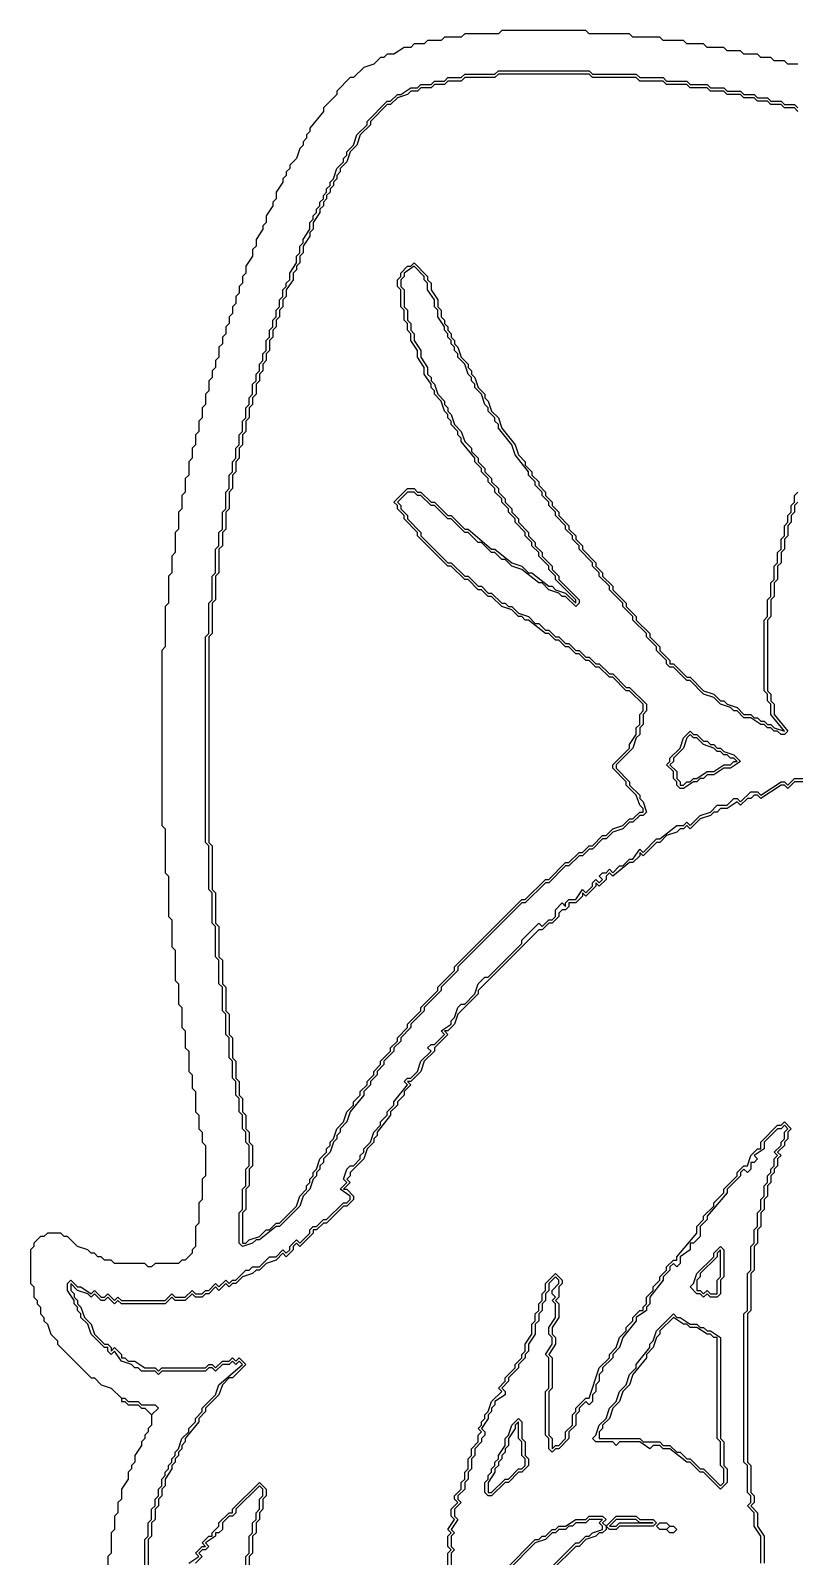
# Model space of a CAD drawing. Header units: millimetres. Extents: x 2 to 58.7, y 4.1 to 84.
# Drawn here: x 16.42 to 30.18, y 56.55 to 84 of the extents above; entities that cross this region are included whole.
import ezdxf

# ---------------------------------------------------------------- set-up
doc = ezdxf.new("R2010")
doc.units = ezdxf.units.MM
for name, color, linetype, true_color in [('CUT_OUTER', 1, 'Continuous', 0xa7a7a7), ('FILL_HAIR', 5, 'Continuous', 0x905530), ('FILL_SKIN', 3, 'Continuous', 0xfad3ab), ('FILL_WHITE', 4, 'Continuous', 0xf5f3f0), ('RAISED_METAL', 2, 'Continuous', 0xa7a7a7)]:
    doc.layers.add(name, color=color, linetype=linetype, true_color=true_color)

msp = doc.modelspace()

# ---------------------------------------------------------------- linework, layer by layer
at = {"layer": 'CUT_OUTER'}
msp.add_lwpolyline([(30.239, 83.394), (30.057, 83.394), (29.997, 83.455), (29.815, 83.455), (29.754, 83.515), (29.572, 83.515), (29.512, 83.576), (29.269, 83.576), (29.209, 83.636), (28.966, 83.636), (28.906, 83.697), (28.603, 83.697), (28.542, 83.758), (28.239, 83.758), (28.179, 83.818), (27.815, 83.818), (27.754, 83.879), (27.27, 83.879), (27.209, 83.939), (26.482, 83.939), (26.421, 84), (24.906, 84), (24.846, 83.939), (24.24, 83.939), (24.179, 83.879), (23.876, 83.879), (23.816, 83.818), (23.573, 83.818), (23.513, 83.758), (23.331, 83.758), (23.27, 83.697), (23.149, 83.697), (22.967, 83.576), (22.846, 83.576), (22.785, 83.515), (22.725, 83.515), (22.604, 83.394), (22.422, 83.333), (22.24, 83.152), (22.179, 83.152), (21.937, 82.909), (21.937, 82.848), (21.695, 82.606), (21.695, 82.545), (21.452, 82.242), (21.452, 82.182), (21.392, 82.121), (21.392, 82.061), (21.331, 82), (21.331, 81.939), (21.27, 81.879), (21.21, 81.697), (21.089, 81.576), (21.089, 81.515), (21.028, 81.455), (21.028, 81.394), (20.967, 81.333), (20.967, 81.273), (20.846, 81.091), (20.846, 80.97), (20.786, 80.909), (20.786, 80.848), (20.664, 80.667), (20.664, 80.545), (20.604, 80.485), (20.604, 80.424), (20.483, 80.242), (20.483, 80.121), (20.422, 80.061), (20.422, 79.939), (20.301, 79.758), (20.301, 79.636), (20.24, 79.576), (20.24, 79.455), (20.18, 79.394), (20.18, 79.273), (20.119, 79.212), (20.119, 79.091), (20.058, 79.03), (20.058, 78.909), (19.998, 78.848), (19.998, 78.727), (19.937, 78.667), (19.937, 78.545), (19.877, 78.485), (19.877, 78.364), (19.816, 78.303), (19.816, 78.121), (19.755, 78.061), (19.755, 77.939), (19.695, 77.879), (19.695, 77.758), (19.634, 77.697), (19.634, 77.515), (19.574, 77.455), (19.574, 77.273), (19.513, 77.212), (19.513, 77.03), (19.452, 76.97), (19.452, 76.788), (19.392, 76.727), (19.392, 76.545), (19.331, 76.485), (19.331, 76.303), (19.271, 76.242), (19.271, 76), (19.21, 75.939), (19.21, 75.697), (19.149, 75.636), (19.149, 75.394), (19.089, 75.333), (19.089, 75.03), (19.028, 74.97), (19.028, 74.606), (18.968, 74.545), (18.968, 74.242), (18.907, 74.182), (18.907, 73.697), (18.846, 73.636), (18.846, 72.909), (18.786, 72.848), (18.786, 69.697), (18.846, 69.636), (18.846, 68.848), (18.907, 68.788), (18.907, 68.061), (18.968, 68), (18.968, 67.515), (19.028, 67.455), (19.028, 66.909), (19.089, 66.848), (19.089, 66.485), (19.149, 66.424), (19.149, 66.061), (19.21, 66), (19.21, 65.697), (19.271, 65.636), (19.271, 65.273), (19.331, 65.212), (19.331, 64.97), (19.392, 64.909), (19.392, 64.545), (19.452, 64.485), (19.452, 64.242), (19.513, 64.182), (19.513, 64), (19.574, 63.939), (19.574, 63.394), (19.513, 63.333), (19.513, 62.97), (19.452, 62.909), (19.452, 62.545), (19.392, 62.485), (19.392, 62.121), (19.331, 62.061), (19.331, 62), (19.21, 61.879), (19.149, 61.879), (19.089, 61.818), (18.665, 61.818), (18.604, 61.758), (18.543, 61.758), (18.483, 61.818), (17.937, 61.818), (17.877, 61.879), (17.756, 61.879), (17.695, 61.939), (17.634, 61.939), (17.574, 62), (17.513, 62), (17.453, 62.061), (17.271, 62.121), (17.089, 62.303), (17.029, 62.303), (16.968, 62.364), (16.726, 62.364), (16.665, 62.303), (16.604, 62.303), (16.483, 62.182), (16.483, 62.121), (16.423, 62.061), (16.423, 61.455), (16.483, 61.394), (16.483, 61.212), (16.544, 61.152), (16.544, 61.091), (16.604, 61.03), (16.604, 60.909), (16.665, 60.848), (16.665, 60.788), (16.726, 60.727), (16.786, 60.545), (16.907, 60.424), (16.907, 60.364), (17.513, 59.758), (17.574, 59.758), (17.695, 59.636), (17.877, 59.576), (18.059, 59.394), (18.059, 59.333), (18.119, 59.333), (18.18, 59.273), (18.362, 59.273), (18.422, 59.212), (18.483, 59.212), (18.604, 59.091), (18.604, 58.909), (18.543, 58.848), (18.543, 58.788), (18.483, 58.727), (18.483, 58.667), (18.422, 58.606), (18.422, 58.545), (18.301, 58.364), (18.301, 58.242), (18.24, 58.182), (18.24, 58.121), (18.18, 58.061), (18.18, 57.939), (18.059, 57.758), (18.059, 57.576), (17.998, 57.515), (17.998, 57.333), (17.937, 57.273), (17.937, 57.03), (17.877, 56.97), (17.877, 56.606), (17.816, 56.545), (17.816, 56.242)], dxfattribs=at)
at = {"layer": 'FILL_HAIR'}
for points in [[(30.36, 70.485), (30.178, 70.485), (30.057, 70.364), (29.997, 70.424), (29.936, 70.424), (29.572, 70.182), (29.512, 70.242), (29.451, 70.242), (29.391, 70.182), (29.33, 70.182), (29.209, 70.061), (29.148, 70.121), (28.966, 70), (28.845, 70), (28.785, 69.939), (28.724, 69.939), (28.663, 69.879), (28.482, 69.818), (28.3, 69.636), (28.239, 69.697), (28.179, 69.636), (28.118, 69.636), (28.057, 69.576), (27.876, 69.515), (27.754, 69.394), (27.694, 69.394), (27.451, 69.152), (27.391, 69.212), (27.391, 69.152), (27.27, 69.03), (27.209, 69.03), (26.906, 68.788), (26.845, 68.848), (26.785, 68.788), (26.785, 68.727), (26.664, 68.606), (26.603, 68.667), (26.603, 68.606), (26.421, 68.424), (26.361, 68.485), (26.361, 68.424), (26.239, 68.303), (26.118, 68.303), (26.118, 68.242), (26.058, 68.182), (25.997, 68.182), (25.936, 68.121), (25.936, 68.061), (25.815, 67.939), (25.755, 67.939), (25.633, 67.818), (25.573, 67.818), (24.482, 66.727), (24.482, 66.667), (24.119, 66.303), (24.058, 66.121), (23.937, 66), (23.876, 66), (23.937, 65.939), (23.694, 65.697), (23.694, 65.636), (23.513, 65.455), (23.452, 65.273), (23.27, 65.091), (23.21, 65.091), (23.27, 65.03), (23.149, 64.909), (23.149, 64.848), (23.028, 64.727), (23.028, 64.667), (22.907, 64.545), (22.907, 64.485), (22.664, 64.182), (22.664, 64.121), (22.604, 64.061), (22.604, 64), (22.482, 63.879), (22.422, 63.697), (22.179, 63.455), (22.179, 63.394), (22.119, 63.333), (22.179, 63.273), (22.058, 63.152), (22.119, 63.152), (22.24, 63.03), (22.24, 62.97), (22.119, 62.848), (22.058, 62.848), (21.755, 62.545), (21.695, 62.545), (21.573, 62.424), (21.513, 62.424), (21.513, 62.364), (21.27, 62.121), (21.21, 62.182), (21.149, 62.121), (21.149, 62.061), (21.028, 61.939), (20.967, 62), (20.846, 61.879), (20.664, 61.818), (20.543, 61.697), (20.483, 61.697), (20.422, 61.636), (20.24, 61.576), (20.119, 61.455), (20.058, 61.455), (19.998, 61.394), (19.937, 61.455), (19.816, 61.333), (19.755, 61.394), (19.634, 61.273), (19.574, 61.273), (19.513, 61.212), (19.392, 61.212), (19.331, 61.273), (19.21, 61.152), (19.028, 61.152), (18.968, 61.212), (18.846, 61.091), (18.059, 61.091), (17.998, 61.152), (17.937, 61.091), (17.816, 61.212), (17.756, 61.152), (17.695, 61.152), (17.574, 61.273), (17.513, 61.212), (17.453, 61.273), (17.271, 61.333), (17.15, 61.455), (17.15, 61.333), (17.21, 61.273), (17.21, 61.212), (17.271, 61.152), (17.271, 61.091), (17.331, 61.03), (17.392, 60.848), (17.513, 60.727), (17.574, 60.545), (17.756, 60.364), (17.816, 60.364), (17.877, 60.303), (17.877, 60.242), (17.937, 60.303), (18.059, 60.182), (18.059, 60.121), (18.119, 60.121), (18.18, 60.061), (18.301, 60.061), (18.483, 59.939), (18.665, 59.939), (18.725, 59.879), (18.786, 59.939), (19.574, 59.939), (19.634, 60), (19.695, 60), (19.755, 59.939), (19.877, 60.061), (19.998, 60.061), (20.058, 60.121), (20.119, 60.061), (20.18, 60.121), (20.301, 60), (20.058, 59.758), (19.998, 59.758), (19.877, 59.636), (19.816, 59.455), (19.574, 59.212), (19.574, 59.152), (19.452, 59.03), (19.452, 58.97), (19.21, 58.667), (19.21, 58.606), (19.149, 58.545), (19.149, 58.485), (19.089, 58.424), (19.089, 58.364), (19.028, 58.303), (19.028, 58.242), (18.968, 58.182), (18.968, 58.121), (18.846, 57.939), (18.846, 57.818), (18.786, 57.758), (18.786, 57.636), (18.725, 57.576), (18.725, 57.455), (18.665, 57.394), (18.665, 57.212), (18.604, 57.152), (18.604, 56.909), (18.543, 56.848), (18.543, 55.758)], [(23.937, 55.273), (23.937, 56.606), (23.997, 56.667), (23.937, 56.727), (23.937, 56.909), (23.997, 56.97), (23.937, 57.03), (24.058, 57.212), (23.997, 57.273), (23.997, 57.394), (24.119, 57.515), (24.058, 57.576), (24.058, 57.636), (24.179, 57.758), (24.179, 57.879), (24.24, 57.939), (24.24, 58.061), (24.3, 58.121), (24.3, 58.303), (24.361, 58.364), (24.361, 58.485), (24.482, 58.606), (24.482, 58.727), (24.543, 58.788), (24.482, 58.848), (24.543, 58.909), (24.543, 58.97), (24.603, 59.03), (24.603, 59.091), (24.664, 59.152), (24.724, 59.333), (24.906, 59.515), (24.846, 59.576), (24.967, 59.697), (24.967, 59.758), (25.149, 59.939), (25.149, 60), (25.27, 60.121), (25.27, 60.182), (25.33, 60.242), (25.33, 60.364), (25.452, 60.545), (25.452, 60.727), (25.512, 60.788), (25.512, 60.909), (25.573, 60.97), (25.573, 61.091), (25.633, 61.152), (25.633, 61.273), (25.694, 61.333), (25.694, 61.455), (25.876, 61.636), (25.997, 61.515), (25.997, 61.455), (25.936, 61.394), (25.936, 61.212), (25.876, 61.152), (25.936, 61.091), (25.936, 60.848), (25.815, 60.667), (25.815, 60.545), (25.876, 60.485), (25.876, 60.364), (25.755, 60.182), (25.815, 60.121), (25.815, 59.576), (25.755, 59.515), (25.755, 58.727), (25.815, 58.667), (25.815, 58.485), (25.876, 58.545), (25.936, 58.545), (26.058, 58.667), (26.058, 58.788), (26.179, 58.909), (26.179, 59.091), (26.239, 59.152), (26.239, 59.212), (26.421, 59.394), (26.482, 59.394), (26.664, 59.939), (26.845, 60.121), (26.845, 60.182), (26.967, 60.303), (27.027, 60.485), (27.148, 60.606), (27.148, 60.667), (27.27, 60.788), (27.27, 60.848), (27.391, 60.97), (27.451, 60.97), (27.451, 61.03), (27.512, 61.091), (27.512, 61.212), (27.633, 61.333), (27.633, 61.394), (27.754, 61.515), (27.754, 61.576), (27.876, 61.697), (27.876, 61.758), (27.997, 61.879), (28.057, 61.879), (28.057, 61.939), (28.421, 62.364), (28.421, 62.485), (28.542, 62.606), (28.542, 62.667), (28.724, 62.848), (28.724, 62.909), (28.906, 63.091), (28.906, 63.152), (29.148, 63.394), (29.148, 63.455), (29.269, 63.576), (29.33, 63.576), (29.391, 63.758), (29.512, 63.879), (29.572, 63.879), (29.572, 64), (29.875, 64.303), (29.936, 64.303), (29.997, 64.364), (30.118, 64.242), (30.057, 64.182), (30.057, 64.061), (29.997, 64), (29.997, 63.939), (29.875, 63.818), (29.936, 63.758), (29.875, 63.697), (29.875, 63.576), (29.815, 63.515), (29.815, 63.455), (29.754, 63.394), (29.754, 63.273), (29.694, 63.212), (29.694, 63.03), (29.633, 62.97), (29.633, 62.788), (29.572, 62.727), (29.572, 62.485), (29.512, 62.424), (29.512, 62.182), (29.451, 62.121), (29.451, 61.697), (29.391, 61.636), (29.391, 60.97), (29.33, 60.909), (29.33, 58.242), (29.391, 58.182), (29.391, 57.697), (29.451, 57.636), (29.451, 57.515), (29.391, 57.455), (29.512, 57.333), (29.512, 57.091), (29.633, 56.909), (29.633, 56.424)], [(19.271, 56.424), (19.452, 56.545), (19.392, 56.606), (19.513, 56.727), (19.574, 56.727), (19.513, 56.788), (19.634, 56.909), (19.695, 56.909), (19.695, 56.97), (19.816, 57.091), (19.816, 57.152), (19.998, 57.333), (20.058, 57.333), (20.058, 57.394), (20.543, 57.879), (20.664, 57.758), (20.664, 57.636), (20.604, 57.576), (20.604, 57.394), (20.543, 57.333), (20.543, 57.212), (20.483, 57.152), (20.483, 56.97), (20.422, 56.909), (20.422, 56.606), (20.361, 56.545), (20.361, 55.333)]]:
    msp.add_lwpolyline(points, dxfattribs=at)
at = {"layer": 'FILL_SKIN'}
for points in [[(28.845, 62.061), (28.785, 62), (28.785, 61.939), (28.482, 61.636), (28.482, 61.576), (28.421, 61.515), (28.421, 61.333), (28.482, 61.333), (28.542, 61.273), (28.603, 61.333), (28.663, 61.273), (28.785, 61.273), (28.785, 61.515), (28.845, 61.576)], [(27.997, 60.848), (27.754, 60.606), (27.754, 60.545), (27.694, 60.485), (27.633, 60.303), (27.512, 60.182), (27.512, 60.121), (27.27, 59.818), (27.209, 59.636), (27.088, 59.515), (27.027, 59.333), (26.906, 59.212), (26.845, 59.03), (26.724, 58.909), (26.724, 58.848), (26.664, 58.788), (26.664, 58.667), (27.391, 58.667), (27.451, 58.606), (27.754, 58.606), (27.815, 58.545), (27.936, 58.545), (28.057, 58.424), (28.118, 58.424), (28.239, 58.303), (28.3, 58.303), (28.482, 58.121), (28.542, 58.121), (28.845, 57.818), (28.906, 57.879), (28.906, 58.121), (28.845, 58.182), (28.845, 58.606), (28.785, 58.667), (28.785, 60.485), (28.724, 60.485), (28.663, 60.545), (28.603, 60.545), (28.421, 60.667), (28.3, 60.667), (28.239, 60.727), (28.179, 60.727)], [(25.209, 58.97), (25.149, 58.909), (25.149, 58.848), (25.027, 58.667), (25.027, 58.545), (24.967, 58.485), (24.967, 58.424), (24.906, 58.364), (24.906, 58.303), (24.846, 58.242), (24.846, 58.182), (24.785, 58.121), (24.785, 58.061), (24.664, 57.879), (24.664, 57.697), (24.724, 57.697), (24.967, 57.939), (25.027, 57.939), (25.209, 58.121), (25.27, 58.121), (25.33, 58.182), (25.33, 58.303), (25.27, 58.364), (25.27, 58.606), (25.209, 58.667)]]:
    msp.add_lwpolyline(points, close=True, dxfattribs=at)
at = {"layer": 'FILL_WHITE'}
for points in [[(30.239, 82.545), (30.178, 82.606), (29.997, 82.606), (29.936, 82.667), (29.754, 82.667), (29.694, 82.727), (29.512, 82.727), (29.451, 82.788), (29.269, 82.788), (29.209, 82.848), (28.966, 82.848), (28.906, 82.909), (28.663, 82.909), (28.603, 82.97), (28.3, 82.97), (28.239, 83.03), (27.876, 83.03), (27.815, 83.091), (27.391, 83.091), (27.33, 83.152), (26.542, 83.152), (26.482, 83.212), (24.846, 83.212), (24.785, 83.152), (24.24, 83.152), (24.179, 83.091), (23.937, 83.091), (23.876, 83.03), (23.694, 83.03), (23.634, 82.97), (23.452, 82.97), (23.391, 82.909), (23.27, 82.909), (23.21, 82.848), (23.028, 82.788), (22.907, 82.667), (22.846, 82.667), (22.543, 82.364), (22.543, 82.303), (22.361, 82.121), (22.301, 81.939), (22.179, 81.818), (22.119, 81.636), (21.998, 81.515), (21.998, 81.455), (21.937, 81.394), (21.937, 81.333), (21.876, 81.273), (21.876, 81.212), (21.816, 81.152), (21.816, 81.091), (21.755, 81.03), (21.755, 80.97), (21.695, 80.909), (21.695, 80.848), (21.634, 80.788), (21.634, 80.727), (21.513, 80.545), (21.513, 80.424), (21.452, 80.364), (21.452, 80.303), (21.331, 80.121), (21.331, 80), (21.27, 79.939), (21.27, 79.818), (21.21, 79.758), (21.21, 79.697), (21.149, 79.636), (21.149, 79.515), (21.028, 79.333), (21.028, 79.212), (20.967, 79.152), (20.967, 79.03), (20.907, 78.97), (20.907, 78.848), (20.846, 78.788), (20.846, 78.667), (20.786, 78.606), (20.786, 78.485), (20.725, 78.424), (20.725, 78.242), (20.664, 78.182), (20.664, 78.061), (20.604, 78), (20.604, 77.879), (20.543, 77.818), (20.543, 77.697), (20.483, 77.636), (20.483, 77.455), (20.422, 77.394), (20.422, 77.273), (20.361, 77.212), (20.361, 77.03), (20.301, 76.97), (20.301, 76.788), (20.24, 76.727), (20.24, 76.545), (20.18, 76.485), (20.18, 76.303), (20.119, 76.242), (20.119, 76.061), (20.058, 76), (20.058, 75.758), (19.998, 75.697), (19.998, 75.394), (19.937, 75.333), (19.937, 75.03), (19.877, 74.97), (19.877, 74.727), (19.816, 74.667), (19.816, 74.242), (19.755, 74.182), (19.755, 73.758), (19.695, 73.697), (19.695, 73.152), (19.634, 73.091), (19.634, 69.394), (19.695, 69.333), (19.695, 68.545), (19.755, 68.485), (19.755, 67.939), (19.816, 67.879), (19.816, 67.333), (19.877, 67.273), (19.877, 66.848), (19.937, 66.788), (19.937, 66.364), (19.998, 66.303), (19.998, 65.939), (20.058, 65.879), (20.058, 65.515), (20.119, 65.455), (20.119, 65.152), (20.18, 65.091), (20.18, 64.848), (20.24, 64.788), (20.24, 64.545), (20.301, 64.485), (20.301, 64.242), (20.361, 64.182), (20.361, 64), (20.422, 63.939), (20.422, 63.576), (20.361, 63.515), (20.361, 63.212), (20.301, 63.152), (20.301, 62.788), (20.24, 62.727), (20.24, 62.182), (20.301, 62.182), (20.361, 62.242), (20.543, 62.303), (20.664, 62.424), (20.725, 62.424), (20.846, 62.545), (20.907, 62.545), (21.21, 62.848), (21.27, 63.03), (21.392, 63.152), (21.392, 63.212), (21.452, 63.273), (21.452, 63.333), (21.513, 63.394), (21.513, 63.455), (21.573, 63.515), (21.634, 63.697), (21.755, 63.818), (21.755, 63.879), (21.816, 63.939), (21.816, 64), (21.876, 64.061), (21.937, 64.242), (22.058, 64.364), (22.119, 64.545), (22.24, 64.667), (22.24, 64.727), (22.361, 64.848), (22.361, 64.909), (22.482, 65.03), (22.482, 65.091), (22.604, 65.212), (22.604, 65.273), (22.725, 65.394), (22.725, 65.455), (22.907, 65.636), (22.907, 65.697), (23.028, 65.818), (23.028, 65.879), (23.21, 66.061), (23.21, 66.121), (23.452, 66.364), (23.452, 66.424), (23.755, 66.727), (23.755, 66.788), (24.058, 67.091), (24.058, 67.152), (25.27, 68.364), (25.33, 68.364), (25.694, 68.727), (25.755, 68.727), (26.058, 69.03), (26.118, 69.03), (26.3, 69.212), (26.361, 69.212), (26.482, 69.333), (26.542, 69.333), (26.724, 69.515), (26.785, 69.515), (26.906, 69.636), (27.088, 69.697), (27.209, 69.818), (27.27, 69.818), (27.391, 69.939), (27.451, 69.939), (27.451, 70), (27.391, 70.061), (27.33, 70.242), (27.148, 70.424), (27.148, 70.485), (26.906, 70.727), (26.906, 70.788), (27.209, 71.091), (27.209, 71.152), (27.33, 71.333), (27.33, 71.455), (27.391, 71.515), (27.391, 71.697), (27.451, 71.758), (27.451, 71.879), (27.209, 72.121), (27.148, 72.121), (26.906, 72.364), (26.845, 72.364), (26.664, 72.545), (26.603, 72.545), (26.482, 72.667), (26.421, 72.667), (26.3, 72.788), (26.239, 72.788), (26.118, 72.909), (26.058, 72.909), (25.936, 73.03), (25.876, 73.03), (25.755, 73.152), (25.694, 73.152), (25.391, 73.394), (25.33, 73.394), (25.27, 73.455), (25.209, 73.455), (25.088, 73.576), (24.906, 73.636), (24.724, 73.818), (24.664, 73.818), (24.543, 73.939), (24.482, 73.939), (24.3, 74.121), (24.24, 74.121), (23.997, 74.364), (23.937, 74.364), (23.391, 74.909), (23.391, 74.97), (23.149, 75.212), (23.149, 75.273), (23.028, 75.394), (23.028, 75.455), (22.967, 75.515), (23.21, 75.758), (23.331, 75.758), (23.391, 75.697), (23.452, 75.697), (23.634, 75.515), (23.694, 75.515), (23.937, 75.273), (23.997, 75.273), (24.24, 75.03), (24.3, 75.03), (24.724, 74.667), (24.785, 74.667), (25.088, 74.424), (25.27, 74.364), (25.391, 74.242), (25.452, 74.242), (25.755, 74), (25.815, 74), (25.876, 73.939), (26.058, 73.879), (26.239, 73.697), (26.239, 73.758), (25.876, 74.121), (25.876, 74.182), (25.755, 74.303), (25.755, 74.364), (25.573, 74.545), (25.573, 74.606), (25.452, 74.727), (25.452, 74.788), (25.33, 74.909), (25.33, 74.97), (25.149, 75.152), (25.149, 75.212), (25.027, 75.333), (25.027, 75.394), (24.906, 75.515), (24.906, 75.576), (24.785, 75.697), (24.785, 75.758), (24.664, 75.879), (24.664, 75.939), (24.543, 76.061), (24.543, 76.121), (24.421, 76.242), (24.421, 76.303), (24.179, 76.606), (24.179, 76.667), (24.119, 76.727), (24.119, 76.788), (23.997, 76.909), (23.997, 76.97), (23.937, 77.03), (23.937, 77.091), (23.876, 77.152), (23.816, 77.333), (23.694, 77.455), (23.694, 77.515), (23.634, 77.576), (23.634, 77.636), (23.513, 77.818), (23.513, 77.939), (23.391, 78.121), (23.391, 78.242), (23.27, 78.424), (23.27, 78.545), (23.21, 78.606), (23.21, 78.727), (23.149, 78.788), (23.149, 78.97), (23.088, 79.03), (23.088, 79.333), (23.028, 79.394), (23.028, 79.515), (23.088, 79.576), (23.088, 79.636), (23.21, 79.758), (23.27, 79.758), (23.331, 79.818), (23.573, 79.576), (23.573, 79.515), (23.634, 79.455), (23.634, 79.333), (23.755, 79.152), (23.755, 79.03), (23.816, 78.97), (23.816, 78.848), (23.876, 78.788), (23.876, 78.727), (23.937, 78.667), (23.937, 78.606), (23.997, 78.545), (23.997, 78.485), (24.058, 78.424), (24.058, 78.364), (24.119, 78.303), (24.179, 78.121), (24.3, 78), (24.3, 77.939), (24.361, 77.879), (24.361, 77.818), (24.421, 77.758), (24.482, 77.576), (24.603, 77.455), (24.603, 77.394), (24.664, 77.333), (24.724, 77.152), (24.846, 77.03), (24.906, 76.848), (25.149, 76.545), (25.209, 76.364), (25.33, 76.242), (25.33, 76.182), (25.452, 76.061), (25.452, 76), (25.573, 75.879), (25.573, 75.818), (25.694, 75.697), (25.694, 75.636), (25.815, 75.515), (25.815, 75.455), (25.936, 75.333), (25.936, 75.273), (26.118, 75.091), (26.118, 75.03), (26.239, 74.909), (26.239, 74.848), (26.361, 74.727), (26.361, 74.667), (26.603, 74.424), (26.603, 74.364), (26.724, 74.242), (26.724, 74.182), (26.906, 74), (26.906, 73.939), (27.148, 73.697), (27.148, 73.636), (27.33, 73.455), (27.33, 73.394), (27.573, 73.152), (27.573, 73.091), (27.754, 72.909), (27.754, 72.848), (27.936, 72.667), (27.936, 72.606), (27.997, 72.606), (28.239, 72.364), (28.3, 72.364), (28.542, 72.121), (28.724, 72.061), (28.845, 71.939), (28.906, 71.939), (28.966, 71.879), (29.148, 71.818), (29.269, 71.697), (29.391, 71.697), (29.451, 71.636), (29.512, 71.636), (29.572, 71.576), (29.633, 71.576), (29.694, 71.515), (29.754, 71.515), (29.815, 71.455), (29.997, 71.394), (29.754, 71.697), (29.754, 71.879), (29.694, 71.939), (29.694, 72.061), (29.633, 72.121), (29.633, 73.394), (29.694, 73.455), (29.694, 73.758), (29.754, 73.818), (29.754, 74.061), (29.815, 74.121), (29.815, 74.364), (29.875, 74.424), (29.875, 74.606), (29.936, 74.667), (29.936, 74.848), (29.997, 74.909), (29.997, 75.091), (30.057, 75.152), (30.057, 75.273), (30.118, 75.333), (30.118, 75.455), (30.178, 75.515), (30.178, 75.636), (30.239, 75.697)], [(25.755, 56.303), (26.239, 56.788), (26.3, 56.788), (26.421, 56.909), (26.482, 56.909), (26.542, 56.97), (26.724, 57.03), (26.724, 57.091), (26.664, 57.152), (26.724, 57.212), (26.482, 57.212), (26.421, 57.152), (26.239, 57.152), (26.179, 57.091), (26.118, 57.091), (26.058, 57.03), (25.936, 57.03), (25.876, 56.97), (25.815, 56.97), (25.694, 56.848), (25.512, 56.788), (25.027, 56.303)]]:
    msp.add_lwpolyline(points, dxfattribs=at)
for points in [[(27.936, 70.788), (28.057, 70.667), (28.057, 70.545), (28.118, 70.485), (28.118, 70.424), (28.179, 70.424), (28.239, 70.485), (28.3, 70.485), (28.36, 70.545), (28.421, 70.545), (28.603, 70.667), (28.724, 70.667), (28.906, 70.788), (29.027, 70.788), (29.088, 70.848), (29.148, 70.848), (29.088, 70.909), (29.027, 70.909), (28.966, 70.97), (28.906, 70.97), (28.845, 71.03), (28.785, 71.03), (28.724, 71.091), (28.542, 71.152), (28.421, 71.273), (28.36, 71.273), (28.3, 71.333), (28.239, 71.273), (28.179, 71.091), (27.997, 70.909), (27.997, 70.848)], [(26.845, 57.091), (26.967, 57.091), (27.027, 57.152), (27.633, 57.152), (27.391, 57.152), (27.33, 57.212), (26.967, 57.212)]]:
    msp.add_lwpolyline(points, close=True, dxfattribs=at)
at = {"layer": 'RAISED_METAL'}
for points in [[(30.239, 83.394), (30.057, 83.394), (29.997, 83.455), (29.815, 83.455), (29.754, 83.515), (29.572, 83.515), (29.512, 83.576), (29.269, 83.576), (29.209, 83.636), (28.966, 83.636), (28.906, 83.697), (28.603, 83.697), (28.542, 83.758), (28.239, 83.758), (28.179, 83.818), (27.815, 83.818), (27.754, 83.879), (27.27, 83.879), (27.209, 83.939), (26.482, 83.939), (26.421, 84), (24.906, 84), (24.846, 83.939), (24.24, 83.939), (24.179, 83.879), (23.876, 83.879), (23.816, 83.818), (23.573, 83.818), (23.513, 83.758), (23.331, 83.758), (23.27, 83.697), (23.149, 83.697), (22.967, 83.576), (22.846, 83.576), (22.785, 83.515), (22.725, 83.515), (22.604, 83.394), (22.422, 83.333), (22.24, 83.152), (22.179, 83.152), (21.937, 82.909), (21.937, 82.848), (21.695, 82.606), (21.695, 82.545), (21.452, 82.242), (21.452, 82.182), (21.392, 82.121), (21.392, 82.061), (21.331, 82), (21.331, 81.939), (21.27, 81.879), (21.21, 81.697), (21.089, 81.576), (21.089, 81.515), (21.028, 81.455), (21.028, 81.394), (20.967, 81.333), (20.967, 81.273), (20.846, 81.091), (20.846, 80.97), (20.786, 80.909), (20.786, 80.848), (20.664, 80.667), (20.664, 80.545), (20.604, 80.485), (20.604, 80.424), (20.483, 80.242), (20.483, 80.121), (20.422, 80.061), (20.422, 79.939), (20.301, 79.758), (20.301, 79.636), (20.24, 79.576), (20.24, 79.455), (20.18, 79.394), (20.18, 79.273), (20.119, 79.212), (20.119, 79.091), (20.058, 79.03), (20.058, 78.909), (19.998, 78.848), (19.998, 78.727), (19.937, 78.667), (19.937, 78.545), (19.877, 78.485), (19.877, 78.364), (19.816, 78.303), (19.816, 78.121), (19.755, 78.061), (19.755, 77.939), (19.695, 77.879), (19.695, 77.758), (19.634, 77.697), (19.634, 77.515), (19.574, 77.455), (19.574, 77.273), (19.513, 77.212), (19.513, 77.03), (19.452, 76.97), (19.452, 76.788), (19.392, 76.727), (19.392, 76.545), (19.331, 76.485), (19.331, 76.303), (19.271, 76.242), (19.271, 76), (19.21, 75.939), (19.21, 75.697), (19.149, 75.636), (19.149, 75.394), (19.089, 75.333), (19.089, 75.03), (19.028, 74.97), (19.028, 74.606), (18.968, 74.545), (18.968, 74.242), (18.907, 74.182), (18.907, 73.697), (18.846, 73.636), (18.846, 72.909), (18.786, 72.848), (18.786, 69.697), (18.846, 69.636), (18.846, 68.848), (18.907, 68.788), (18.907, 68.061), (18.968, 68), (18.968, 67.515), (19.028, 67.455), (19.028, 66.909), (19.089, 66.848), (19.089, 66.485), (19.149, 66.424), (19.149, 66.061), (19.21, 66), (19.21, 65.697), (19.271, 65.636), (19.271, 65.273), (19.331, 65.212), (19.331, 64.97), (19.392, 64.909), (19.392, 64.545), (19.452, 64.485), (19.452, 64.242), (19.513, 64.182), (19.513, 64), (19.574, 63.939), (19.574, 63.394), (19.513, 63.333), (19.513, 62.97), (19.452, 62.909), (19.452, 62.545), (19.392, 62.485), (19.392, 62.121), (19.331, 62.061), (19.331, 62), (19.21, 61.879), (19.149, 61.879), (19.089, 61.818), (18.665, 61.818), (18.604, 61.758), (18.543, 61.758), (18.483, 61.818), (17.937, 61.818), (17.877, 61.879), (17.756, 61.879), (17.695, 61.939), (17.634, 61.939), (17.574, 62), (17.513, 62), (17.453, 62.061), (17.271, 62.121), (17.089, 62.303), (17.029, 62.303), (16.968, 62.364), (16.726, 62.364), (16.665, 62.303), (16.604, 62.303), (16.483, 62.182), (16.483, 62.121), (16.423, 62.061), (16.423, 61.455), (16.483, 61.394), (16.483, 61.212), (16.544, 61.152), (16.544, 61.091), (16.604, 61.03), (16.604, 60.909), (16.665, 60.848), (16.665, 60.788), (16.726, 60.727), (16.786, 60.545), (16.907, 60.424), (16.907, 60.364), (17.513, 59.758), (17.574, 59.758), (17.695, 59.636), (17.877, 59.576), (18.059, 59.394), (18.119, 59.394), (18.18, 59.333), (18.362, 59.333), (18.422, 59.273), (18.665, 59.273), (18.725, 59.212), (18.604, 59.091), (18.604, 58.909), (18.543, 58.848), (18.543, 58.788), (18.483, 58.727), (18.483, 58.667), (18.422, 58.606), (18.422, 58.545), (18.301, 58.364), (18.301, 58.242), (18.24, 58.182), (18.24, 58.121), (18.18, 58.061), (18.18, 57.939), (18.059, 57.758), (18.059, 57.576), (17.998, 57.515), (17.998, 57.333), (17.937, 57.273), (17.937, 57.03), (17.877, 56.97), (17.877, 56.606), (17.816, 56.545), (17.816, 56.242)], [(30.239, 75.515), (30.178, 75.455), (30.178, 75.333), (30.118, 75.273), (30.118, 75.152), (30.057, 75.091), (30.057, 74.909), (29.997, 74.848), (29.997, 74.667), (29.936, 74.606), (29.936, 74.424), (29.875, 74.364), (29.875, 74.121), (29.815, 74.061), (29.815, 73.818), (29.754, 73.758), (29.754, 73.455), (29.694, 73.394), (29.694, 72.121), (29.754, 72.061), (29.754, 71.939), (29.815, 71.879), (29.815, 71.697), (30.057, 71.394), (29.997, 71.333), (29.936, 71.333), (29.875, 71.394), (29.815, 71.394), (29.754, 71.455), (29.694, 71.455), (29.633, 71.515), (29.572, 71.515), (29.391, 71.636), (29.269, 71.636), (29.148, 71.758), (29.088, 71.758), (29.027, 71.818), (28.845, 71.879), (28.724, 72), (28.542, 72.061), (28.3, 72.303), (28.239, 72.303), (27.997, 72.545), (27.936, 72.545), (27.876, 72.606), (27.876, 72.667), (27.694, 72.848), (27.694, 72.909), (27.512, 73.091), (27.512, 73.152), (27.27, 73.394), (27.27, 73.455), (27.088, 73.636), (27.088, 73.697), (26.845, 73.939), (26.845, 74), (26.664, 74.182), (26.664, 74.242), (26.542, 74.364), (26.542, 74.424), (26.3, 74.667), (26.3, 74.727), (26.179, 74.848), (26.179, 74.909), (26.058, 75.03), (26.058, 75.091), (25.876, 75.273), (25.876, 75.333), (25.755, 75.455), (25.755, 75.515), (25.633, 75.636), (25.633, 75.697), (25.512, 75.818), (25.512, 75.879), (25.391, 76), (25.391, 76.061), (25.149, 76.364), (25.088, 76.545), (24.846, 76.848), (24.846, 76.909), (24.785, 76.97), (24.785, 77.03), (24.664, 77.152), (24.664, 77.212), (24.603, 77.273), (24.543, 77.455), (24.421, 77.576), (24.421, 77.636), (24.361, 77.697), (24.361, 77.758), (24.3, 77.818), (24.24, 78), (24.119, 78.121), (24.119, 78.182), (24.058, 78.242), (24.058, 78.303), (23.997, 78.364), (23.997, 78.424), (23.937, 78.485), (23.937, 78.545), (23.876, 78.606), (23.876, 78.667), (23.755, 78.848), (23.755, 78.97), (23.694, 79.03), (23.694, 79.152), (23.573, 79.333), (23.573, 79.455), (23.513, 79.515), (23.513, 79.576), (23.331, 79.758), (23.149, 79.636), (23.149, 79.576), (23.088, 79.515), (23.088, 79.394), (23.149, 79.333), (23.149, 79.03), (23.21, 78.97), (23.21, 78.788), (23.27, 78.727), (23.27, 78.606), (23.331, 78.545), (23.331, 78.424), (23.452, 78.242), (23.452, 78.121), (23.573, 77.939), (23.573, 77.818), (23.634, 77.758), (23.634, 77.697), (23.694, 77.636), (23.755, 77.455), (23.876, 77.333), (23.876, 77.273), (23.937, 77.212), (23.937, 77.152), (23.997, 77.091), (24.058, 76.909), (24.179, 76.788), (24.24, 76.606), (24.361, 76.485), (24.361, 76.424), (24.482, 76.303), (24.482, 76.242), (24.603, 76.121), (24.603, 76.061), (24.724, 75.939), (24.724, 75.879), (24.846, 75.758), (24.846, 75.697), (24.967, 75.576), (24.967, 75.515), (25.088, 75.394), (25.088, 75.333), (25.209, 75.212), (25.209, 75.152), (25.391, 74.97), (25.391, 74.909), (25.512, 74.788), (25.512, 74.727), (25.633, 74.606), (25.633, 74.545), (25.815, 74.364), (25.815, 74.303), (25.936, 74.182), (25.936, 74.121), (26.3, 73.758), (26.3, 73.697), (26.239, 73.636), (26.058, 73.818), (25.997, 73.818), (25.936, 73.879), (25.755, 73.939), (25.633, 74.061), (25.573, 74.061), (25.27, 74.303), (25.088, 74.364), (24.967, 74.485), (24.906, 74.485), (24.785, 74.606), (24.724, 74.606), (24.543, 74.788), (24.482, 74.788), (24.3, 74.97), (24.24, 74.97), (23.997, 75.212), (23.937, 75.212), (23.694, 75.455), (23.634, 75.455), (23.452, 75.636), (23.391, 75.636), (23.331, 75.697), (23.21, 75.697), (23.028, 75.515), (23.088, 75.455), (23.088, 75.394), (23.21, 75.273), (23.21, 75.212), (23.452, 74.97), (23.452, 74.909), (23.937, 74.424), (23.997, 74.424), (24.24, 74.182), (24.3, 74.182), (24.482, 74), (24.543, 74), (24.664, 73.879), (24.724, 73.879), (24.906, 73.697), (24.967, 73.697), (25.027, 73.636), (25.088, 73.636), (25.209, 73.515), (25.391, 73.455), (25.512, 73.333), (25.573, 73.333), (25.694, 73.212), (25.755, 73.212), (25.876, 73.091), (25.936, 73.091), (26.058, 72.97), (26.118, 72.97), (26.239, 72.848), (26.3, 72.848), (26.421, 72.727), (26.482, 72.727), (26.603, 72.606), (26.664, 72.606), (26.845, 72.424), (26.906, 72.424), (27.148, 72.182), (27.209, 72.182), (27.512, 71.879), (27.512, 71.758), (27.451, 71.697), (27.451, 71.515), (27.391, 71.455), (27.391, 71.333), (27.33, 71.273), (27.27, 71.091), (26.967, 70.788), (26.967, 70.727), (27.209, 70.485), (27.209, 70.424), (27.391, 70.242), (27.391, 70.182), (27.451, 70.121), (27.512, 69.939), (27.451, 69.879), (27.391, 69.879), (27.27, 69.758), (27.209, 69.758), (27.088, 69.636), (26.906, 69.576), (26.785, 69.455), (26.724, 69.455), (26.542, 69.273), (26.482, 69.273), (26.361, 69.152), (26.3, 69.152), (26.118, 68.97), (26.058, 68.97), (25.755, 68.667), (25.694, 68.667), (25.33, 68.303), (25.27, 68.303), (24.119, 67.152), (24.119, 67.091), (23.816, 66.788), (23.816, 66.727), (23.513, 66.424), (23.513, 66.364), (23.27, 66.121), (23.27, 66.061), (23.088, 65.879), (23.088, 65.818), (22.967, 65.697), (22.967, 65.636), (22.785, 65.455), (22.785, 65.394), (22.664, 65.273), (22.664, 65.212), (22.543, 65.091), (22.543, 65.03), (22.422, 64.909), (22.422, 64.848), (22.179, 64.545), (22.119, 64.364), (21.998, 64.242), (21.998, 64.182), (21.937, 64.121), (21.937, 64.061), (21.876, 64), (21.816, 63.818), (21.695, 63.697), (21.695, 63.636), (21.634, 63.576), (21.634, 63.515), (21.573, 63.455), (21.573, 63.394), (21.513, 63.333), (21.452, 63.152), (21.331, 63.03), (21.27, 62.848), (20.907, 62.485), (20.846, 62.485), (20.543, 62.242), (20.483, 62.242), (20.422, 62.182), (20.24, 62.121), (20.18, 62.182), (20.18, 62.727), (20.24, 62.788), (20.24, 63.152), (20.301, 63.212), (20.301, 63.515), (20.361, 63.576), (20.361, 63.939), (20.301, 64), (20.301, 64.182), (20.24, 64.242), (20.24, 64.485), (20.18, 64.545), (20.18, 64.788), (20.119, 64.848), (20.119, 65.091), (20.058, 65.152), (20.058, 65.455), (19.998, 65.515), (19.998, 65.879), (19.937, 65.939), (19.937, 66.303), (19.877, 66.364), (19.877, 66.788), (19.816, 66.848), (19.816, 67.273), (19.755, 67.333), (19.755, 67.879), (19.695, 67.939), (19.695, 68.485), (19.634, 68.545), (19.634, 69.333), (19.574, 69.394), (19.574, 73.091), (19.634, 73.152), (19.634, 73.697), (19.695, 73.758), (19.695, 74.182), (19.755, 74.242), (19.755, 74.667), (19.816, 74.727), (19.816, 74.97), (19.877, 75.03), (19.877, 75.333), (19.937, 75.394), (19.937, 75.697), (19.998, 75.758), (19.998, 76), (20.058, 76.061), (20.058, 76.242), (20.119, 76.303), (20.119, 76.485), (20.18, 76.545), (20.18, 76.727), (20.24, 76.788), (20.24, 76.97), (20.301, 77.03), (20.301, 77.212), (20.361, 77.273), (20.361, 77.394), (20.422, 77.455), (20.422, 77.636), (20.483, 77.697), (20.483, 77.818), (20.543, 77.879), (20.543, 78), (20.604, 78.061), (20.604, 78.182), (20.664, 78.242), (20.664, 78.424), (20.725, 78.485), (20.725, 78.606), (20.786, 78.667), (20.786, 78.788), (20.846, 78.848), (20.846, 78.97), (20.907, 79.03), (20.907, 79.152), (20.967, 79.212), (20.967, 79.333), (21.028, 79.394), (21.028, 79.455), (21.089, 79.515), (21.089, 79.636), (21.21, 79.818), (21.21, 79.939), (21.27, 80), (21.27, 80.121), (21.331, 80.182), (21.331, 80.242), (21.452, 80.424), (21.452, 80.545), (21.513, 80.606), (21.513, 80.667), (21.573, 80.727), (21.573, 80.788), (21.634, 80.848), (21.634, 80.909), (21.695, 80.97), (21.695, 81.03), (21.755, 81.091), (21.755, 81.152), (21.816, 81.212), (21.816, 81.273), (21.876, 81.333), (21.937, 81.515), (22.058, 81.636), (22.058, 81.697), (22.119, 81.758), (22.119, 81.818), (22.24, 81.939), (22.301, 82.121), (22.482, 82.303), (22.482, 82.364), (22.846, 82.727), (22.907, 82.727), (23.028, 82.848), (23.088, 82.848), (23.27, 82.97), (23.391, 82.97), (23.452, 83.03), (23.634, 83.03), (23.694, 83.091), (23.876, 83.091), (23.937, 83.152), (24.179, 83.152), (24.24, 83.212), (24.785, 83.212), (24.846, 83.273), (26.482, 83.273), (26.542, 83.212), (27.33, 83.212), (27.391, 83.152), (27.815, 83.152), (27.876, 83.091), (28.239, 83.091), (28.3, 83.03), (28.603, 83.03), (28.663, 82.97), (28.906, 82.97), (28.966, 82.909), (29.209, 82.909), (29.269, 82.848), (29.451, 82.848), (29.512, 82.788), (29.694, 82.788), (29.754, 82.727), (29.936, 82.727), (29.997, 82.667), (30.178, 82.667), (30.239, 82.606)], [(18.483, 55.758), (18.483, 56.848), (18.543, 56.909), (18.543, 57.152), (18.604, 57.212), (18.604, 57.394), (18.665, 57.455), (18.665, 57.576), (18.725, 57.636), (18.725, 57.758), (18.786, 57.818), (18.786, 57.939), (18.846, 58), (18.846, 58.061), (18.907, 58.121), (18.907, 58.182), (18.968, 58.242), (18.968, 58.303), (19.028, 58.364), (19.028, 58.424), (19.089, 58.485), (19.149, 58.667), (19.271, 58.788), (19.271, 58.848), (19.392, 58.97), (19.392, 59.03), (19.513, 59.152), (19.513, 59.212), (19.755, 59.455), (19.816, 59.636), (20.24, 60), (20.18, 60.061), (20.119, 60), (20.058, 60.061), (19.998, 60), (19.877, 60), (19.755, 59.879), (19.695, 59.939), (19.634, 59.939), (19.574, 59.879), (18.786, 59.879), (18.725, 59.818), (18.665, 59.879), (18.422, 59.879), (18.362, 59.939), (18.301, 59.939), (18.24, 60), (18.059, 60.061), (17.937, 60.242), (17.877, 60.182), (17.816, 60.242), (17.816, 60.303), (17.756, 60.303), (17.513, 60.545), (17.453, 60.727), (17.331, 60.848), (17.331, 60.909), (17.271, 60.97), (17.271, 61.03), (17.21, 61.091), (17.21, 61.152), (17.089, 61.333), (17.089, 61.455), (17.15, 61.515), (17.271, 61.394), (17.331, 61.394), (17.513, 61.273), (17.574, 61.333), (17.695, 61.212), (17.756, 61.212), (17.816, 61.273), (17.937, 61.152), (17.998, 61.212), (18.059, 61.152), (18.846, 61.152), (18.968, 61.273), (19.028, 61.212), (19.21, 61.212), (19.331, 61.333), (19.392, 61.273), (19.513, 61.273), (19.574, 61.333), (19.634, 61.333), (19.755, 61.455), (19.816, 61.394), (19.937, 61.515), (19.998, 61.455), (20.058, 61.515), (20.119, 61.515), (20.301, 61.697), (20.361, 61.697), (20.422, 61.758), (20.543, 61.758), (20.725, 61.939), (20.846, 61.939), (20.967, 62.061), (21.028, 62), (21.089, 62.061), (21.089, 62.121), (21.21, 62.242), (21.27, 62.182), (21.452, 62.364), (21.452, 62.424), (21.513, 62.485), (21.573, 62.485), (21.695, 62.606), (21.755, 62.606), (22.058, 62.909), (22.119, 62.909), (22.179, 62.97), (22.179, 63.03), (21.998, 63.152), (22.119, 63.273), (22.058, 63.333), (22.119, 63.515), (22.179, 63.576), (22.24, 63.576), (22.361, 63.697), (22.361, 63.758), (22.422, 63.818), (22.422, 63.879), (22.543, 64), (22.604, 64.182), (22.725, 64.303), (22.725, 64.364), (22.846, 64.485), (22.846, 64.545), (22.967, 64.667), (22.967, 64.727), (23.21, 65.03), (23.149, 65.091), (23.21, 65.152), (23.27, 65.152), (23.391, 65.273), (23.452, 65.455), (23.634, 65.636), (23.573, 65.697), (23.634, 65.758), (23.694, 65.758), (23.876, 65.939), (23.816, 66), (23.997, 66.121), (23.997, 66.182), (24.058, 66.242), (24.119, 66.424), (24.179, 66.485), (24.24, 66.485), (24.421, 66.667), (24.482, 66.848), (24.603, 66.97), (24.664, 66.97), (25.27, 67.576), (25.27, 67.636), (25.573, 67.939), (25.633, 67.879), (25.755, 68), (25.815, 68), (25.876, 68.061), (25.876, 68.182), (25.997, 68.303), (26.058, 68.242), (26.058, 68.303), (26.118, 68.364), (26.239, 68.364), (26.361, 68.545), (26.421, 68.485), (26.542, 68.606), (26.542, 68.667), (26.603, 68.727), (26.664, 68.667), (26.724, 68.727), (26.664, 68.788), (26.724, 68.848), (26.785, 68.848), (26.845, 68.909), (26.906, 68.848), (27.027, 68.97), (27.088, 68.97), (27.209, 69.091), (27.27, 69.091), (27.391, 69.273), (27.451, 69.212), (27.694, 69.455), (27.754, 69.455), (28.057, 69.697), (28.179, 69.697), (28.239, 69.758), (28.3, 69.697), (28.482, 69.879), (28.663, 69.939), (28.785, 70.061), (28.966, 70.061), (29.088, 70.182), (29.148, 70.182), (29.209, 70.121), (29.391, 70.303), (29.512, 70.303), (29.572, 70.242), (29.936, 70.485), (29.997, 70.485), (30.057, 70.424), (30.178, 70.545), (30.36, 70.545)], [(29.572, 56.424), (29.572, 56.909), (29.451, 57.091), (29.451, 57.333), (29.33, 57.455), (29.391, 57.515), (29.391, 57.636), (29.33, 57.697), (29.33, 58.182), (29.269, 58.242), (29.269, 60.909), (29.33, 60.97), (29.33, 61.636), (29.391, 61.697), (29.391, 62.121), (29.451, 62.182), (29.451, 62.424), (29.512, 62.485), (29.512, 62.727), (29.572, 62.788), (29.572, 62.97), (29.633, 63.03), (29.633, 63.212), (29.694, 63.273), (29.694, 63.394), (29.754, 63.455), (29.754, 63.515), (29.815, 63.576), (29.815, 63.697), (29.875, 63.758), (29.815, 63.818), (29.936, 63.939), (29.936, 64), (29.997, 64.061), (29.997, 64.182), (30.057, 64.242), (29.997, 64.303), (29.936, 64.242), (29.875, 64.242), (29.633, 64), (29.633, 63.879), (29.451, 63.758), (29.512, 63.697), (29.451, 63.636), (29.391, 63.636), (29.391, 63.515), (29.33, 63.455), (29.269, 63.515), (29.209, 63.455), (29.209, 63.394), (28.966, 63.152), (28.966, 63.091), (28.603, 62.667), (28.603, 62.606), (28.482, 62.485), (28.482, 62.303), (28.36, 62.182), (28.3, 62.182), (28.3, 62.061), (28.118, 61.939), (28.118, 61.818), (28.057, 61.758), (27.997, 61.818), (27.936, 61.758), (27.936, 61.697), (27.815, 61.576), (27.815, 61.515), (27.573, 61.212), (27.573, 61.091), (27.512, 61.03), (27.512, 60.97), (27.33, 60.848), (27.33, 60.788), (27.088, 60.485), (27.027, 60.303), (26.906, 60.182), (26.906, 60.121), (26.724, 59.939), (26.724, 59.879), (26.664, 59.818), (26.664, 59.697), (26.603, 59.636), (26.603, 59.515), (26.542, 59.455), (26.542, 59.333), (26.482, 59.273), (26.421, 59.333), (26.3, 59.212), (26.3, 59.152), (26.239, 59.091), (26.239, 58.909), (26.118, 58.788), (26.118, 58.667), (25.936, 58.485), (25.876, 58.485), (25.815, 58.424), (25.755, 58.485), (25.755, 58.667), (25.694, 58.727), (25.694, 59.515), (25.755, 59.576), (25.755, 60.121), (25.694, 60.182), (25.815, 60.364), (25.815, 60.485), (25.755, 60.545), (25.755, 60.667), (25.876, 60.848), (25.876, 61.091), (25.815, 61.152), (25.876, 61.212), (25.815, 61.273), (25.815, 61.333), (25.936, 61.455), (25.936, 61.515), (25.876, 61.576), (25.755, 61.455), (25.755, 61.333), (25.694, 61.273), (25.694, 61.152), (25.633, 61.091), (25.633, 60.97), (25.573, 60.909), (25.573, 60.788), (25.512, 60.727), (25.512, 60.545), (25.391, 60.364), (25.391, 60.242), (25.33, 60.182), (25.33, 60.121), (25.209, 60), (25.209, 59.939), (25.027, 59.758), (25.027, 59.697), (24.906, 59.576), (24.967, 59.515), (24.967, 59.455), (24.785, 59.333), (24.785, 59.273), (24.724, 59.212), (24.724, 59.152), (24.664, 59.091), (24.664, 59.03), (24.543, 58.848), (24.603, 58.788), (24.603, 58.727), (24.543, 58.667), (24.543, 58.606), (24.421, 58.485), (24.421, 58.364), (24.361, 58.303), (24.361, 58.121), (24.3, 58.061), (24.3, 57.939), (24.24, 57.879), (24.24, 57.758), (24.119, 57.636), (24.119, 57.576), (24.179, 57.515), (24.058, 57.394), (24.058, 57.273), (24.119, 57.212), (23.997, 57.03), (24.058, 56.97), (23.997, 56.909), (23.997, 56.727), (24.058, 56.667), (23.997, 56.606), (23.997, 55.273)], [(20.301, 55.333), (20.301, 56.545), (20.361, 56.606), (20.361, 56.909), (20.422, 56.97), (20.422, 57.152), (20.483, 57.212), (20.483, 57.333), (20.543, 57.394), (20.543, 57.576), (20.604, 57.636), (20.604, 57.758), (20.543, 57.818), (20.119, 57.394), (20.119, 57.333), (20.058, 57.273), (19.998, 57.273), (19.877, 57.152), (19.877, 57.03), (19.816, 56.97), (19.755, 56.97), (19.755, 56.909), (19.574, 56.788), (19.634, 56.727), (19.574, 56.667), (19.513, 56.667), (19.452, 56.606), (19.513, 56.545), (19.392, 56.424)], [(24.967, 56.303), (25.512, 56.848), (25.573, 56.848), (25.633, 56.909), (25.694, 56.909), (25.815, 57.03), (25.876, 57.03), (25.936, 57.091), (26.058, 57.091), (26.239, 57.212), (26.421, 57.212), (26.482, 57.273), (26.724, 57.273), (26.785, 57.212), (26.724, 57.152), (26.785, 57.091), (26.785, 57.03), (26.724, 56.97), (26.664, 56.97), (26.603, 56.909), (26.421, 56.848), (26.3, 56.727), (26.239, 56.727), (25.815, 56.303)]]:
    msp.add_lwpolyline(points, dxfattribs=at)
for points in [[(27.876, 70.788), (27.936, 70.848), (27.936, 70.909), (28.118, 71.091), (28.179, 71.273), (28.3, 71.394), (28.36, 71.333), (28.421, 71.333), (28.542, 71.212), (28.603, 71.212), (28.663, 71.152), (28.724, 71.152), (28.785, 71.091), (28.845, 71.091), (28.906, 71.03), (29.088, 70.97), (29.209, 70.848), (29.027, 70.727), (28.906, 70.727), (28.724, 70.606), (28.603, 70.606), (28.542, 70.545), (28.482, 70.545), (28.421, 70.485), (28.36, 70.485), (28.179, 70.364), (28.118, 70.364), (28.057, 70.424), (28.057, 70.485), (27.997, 70.545), (27.997, 70.667)], [(28.845, 62.121), (28.906, 62.061), (28.906, 61.576), (28.845, 61.515), (28.845, 61.273), (28.785, 61.212), (28.663, 61.212), (28.603, 61.273), (28.542, 61.212), (28.482, 61.273), (28.421, 61.273), (28.3, 61.394), (28.36, 61.455), (28.421, 61.636), (28.724, 61.939), (28.724, 62)], [(27.997, 60.909), (28.057, 60.848), (28.118, 60.848), (28.3, 60.727), (28.421, 60.727), (28.482, 60.667), (28.542, 60.667), (28.603, 60.606), (28.663, 60.606), (28.845, 60.485), (28.845, 58.667), (28.906, 58.606), (28.906, 58.182), (28.966, 58.121), (28.966, 57.879), (28.845, 57.758), (28.542, 58.061), (28.482, 58.061), (28.3, 58.242), (28.239, 58.242), (27.936, 58.485), (27.815, 58.485), (27.754, 58.545), (27.633, 58.545), (27.573, 58.485), (27.391, 58.606), (27.027, 58.606), (26.967, 58.545), (26.906, 58.606), (26.603, 58.606), (26.542, 58.667), (26.603, 58.727), (26.664, 58.909), (26.785, 59.03), (26.845, 59.212), (26.967, 59.333), (27.027, 59.515), (27.148, 59.636), (27.209, 59.818), (27.33, 59.939), (27.33, 60), (27.573, 60.303), (27.573, 60.364), (27.633, 60.424), (27.694, 60.606)], [(25.209, 59.03), (25.27, 58.97), (25.27, 58.667), (25.33, 58.606), (25.33, 58.364), (25.391, 58.303), (25.391, 58.182), (25.27, 58.061), (25.209, 58.061), (25.027, 57.879), (24.967, 57.879), (24.724, 57.636), (24.664, 57.636), (24.603, 57.697), (24.603, 57.879), (24.664, 57.939), (24.664, 58), (24.724, 58.061), (24.724, 58.121), (24.785, 58.182), (24.785, 58.242), (24.846, 58.303), (24.846, 58.364), (24.967, 58.545), (24.967, 58.667), (25.027, 58.727), (25.088, 58.909)], [(26.785, 57.091), (26.967, 57.273), (27.33, 57.273), (27.391, 57.212), (27.633, 57.212), (27.694, 57.152), (27.633, 57.091), (27.027, 57.091), (26.967, 57.03), (26.845, 57.03)], [(27.694, 57.091), (27.754, 57.152), (27.876, 57.152), (27.936, 57.091), (27.876, 57.03), (27.754, 57.03)], [(27.876, 57.03), (27.936, 57.091), (27.997, 57.091), (28.057, 57.03), (27.997, 56.97), (27.936, 56.97)]]:
    msp.add_lwpolyline(points, close=True, dxfattribs=at)

doc.saveas('drawing.dxf')
